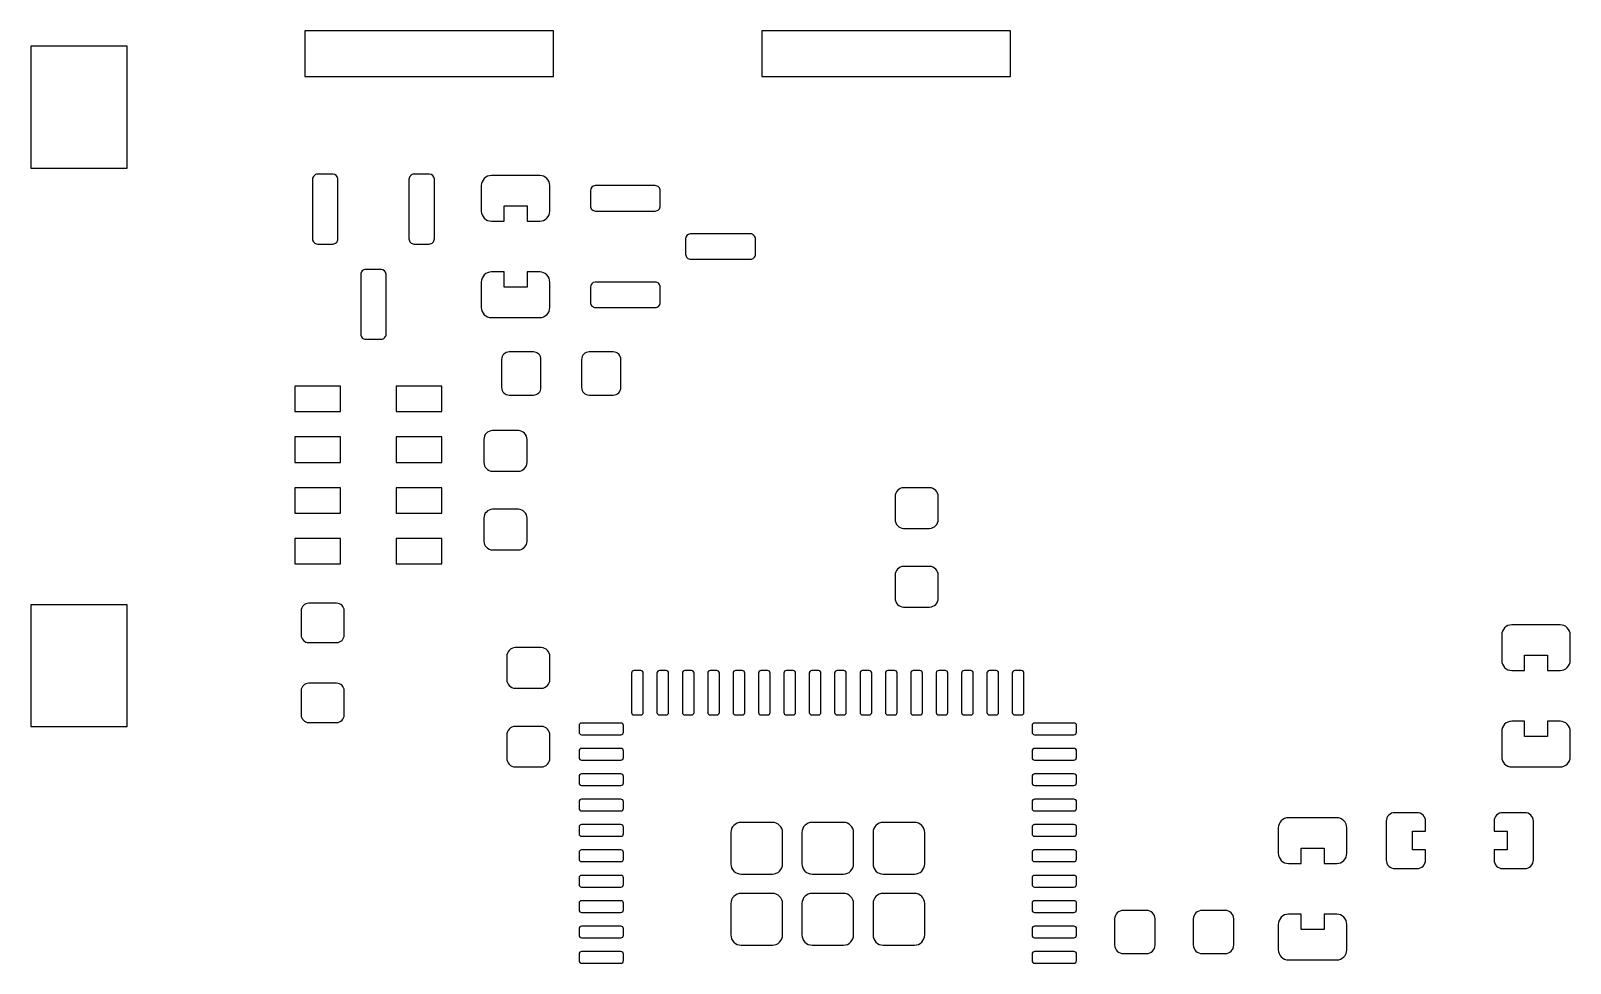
# Model space of a CAD drawing. Extents: x -210 to 210, y -160 to 160.
# Drawn here: x -142.95 to -112.62, y -95.22 to -76.85 of the extents above; entities that cross this region are included whole.
import ezdxf

# ---------------------------------------------------------------- set-up
doc = ezdxf.new("R2010")
doc.units = 0
doc.header["$MEASUREMENT"] = 0
doc.layers.get('0').update_dxf_attribs({"linetype": 'CONTINUOUS'})

msp = doc.modelspace()

# ---------------------------------------------------------------- linework, layer by layer
for points in [[(-132.65, -76.849995), (-137.55, -76.849995), (-137.55, -76.849995), (-137.55, -77.749995), (-137.55, -77.749995), (-132.65, -77.749995), (-132.65, -77.749995), (-132.65, -76.849995)], [(-123.65, -76.849995), (-128.54999, -76.849995), (-128.54999, -76.849995), (-128.54999, -77.749995), (-128.54999, -77.749995), (-123.65, -77.749995), (-123.65, -77.749995), (-123.65, -76.849995)], [(-141.05, -77.155), (-142.95, -77.155), (-142.95, -77.155), (-142.95, -79.554995), (-142.95, -79.554995), (-141.05, -79.554995), (-141.05, -79.554995), (-141.05, -77.155)], [(-136.85, -83.85), (-137.75, -83.85), (-137.75, -83.85), (-137.75, -84.35), (-137.75, -84.35), (-136.85, -84.35), (-136.85, -84.35), (-136.85, -83.85)], [(-134.85, -83.85), (-135.75, -83.85), (-135.75, -83.85), (-135.75, -84.35), (-135.75, -84.35), (-134.85, -84.35), (-134.85, -84.35), (-134.85, -83.85)], [(-136.85, -84.85), (-137.75, -84.85), (-137.75, -84.85), (-137.75, -85.35), (-137.75, -85.35), (-136.85, -85.35), (-136.85, -85.35), (-136.85, -84.85)], [(-134.85, -84.85), (-135.75, -84.85), (-135.75, -84.85), (-135.75, -85.35), (-135.75, -85.35), (-134.85, -85.35), (-134.85, -85.35), (-134.85, -84.85)], [(-136.85, -85.85), (-137.75, -85.85), (-137.75, -85.85), (-137.75, -86.35), (-137.75, -86.35), (-136.85, -86.35), (-136.85, -86.35), (-136.85, -85.85)], [(-134.85, -85.85), (-135.75, -85.85), (-135.75, -85.85), (-135.75, -86.35), (-135.75, -86.35), (-134.85, -86.35), (-134.85, -86.35), (-134.85, -85.85)], [(-136.85, -86.85), (-137.75, -86.85), (-137.75, -86.85), (-137.75, -87.35), (-137.75, -87.35), (-136.85, -87.35), (-136.85, -87.35), (-136.85, -86.85)], [(-134.85, -86.85), (-135.75, -86.85), (-135.75, -86.85), (-135.75, -87.35), (-135.75, -87.35), (-134.85, -87.35), (-134.85, -87.35), (-134.85, -86.85)], [(-141.05, -88.155), (-142.95, -88.155), (-142.95, -88.155), (-142.95, -90.555), (-142.95, -90.555), (-141.05, -90.555), (-141.05, -90.555), (-141.05, -88.155)]]:
    msp.add_lwpolyline(points)
for points in [[(-136.89999, -79.765996, 0.388478), (-136.99999, -79.674995), (-136.99999, -79.674995), (-137.3, -79.674995), (-137.3, -79.674995, 0.414743), (-137.4, -79.775), (-137.4, -79.775), (-137.4, -80.95), (-137.4, -80.95, 0.414614), (-137.3, -81.05), (-137.3, -81.05), (-136.99999, -81.05), (-136.99999, -81.05, 0.414485), (-136.89999, -80.95), (-136.89999, -80.95), (-136.89999, -79.765996)], [(-135.00001, -79.765996, 0.388494), (-135.10001, -79.674995), (-135.10001, -79.674995), (-135.4, -79.674995), (-135.4, -79.674995, 0.414643), (-135.5, -79.775), (-135.5, -79.775), (-135.5, -80.95), (-135.5, -80.95, 0.414571), (-135.4, -81.05), (-135.4, -81.05), (-135.10001, -81.05), (-135.10001, -81.05, 0.414543), (-135.00001, -80.95), (-135.00001, -80.95), (-135.00001, -79.765996)], [(-132.725, -79.899995, 0.414357), (-132.925, -79.7), (-132.925, -79.7), (-133.875, -79.7), (-133.875, -79.7, 0.4144), (-134.075, -79.899995), (-134.075, -79.899995), (-134.075, -80.399995), (-134.075, -80.399995, 0.414442), (-133.875, -80.6), (-133.875, -80.6), (-133.625, -80.6), (-133.625, -80.6), (-133.625, -80.300005), (-133.625, -80.300005), (-133.175, -80.300005), (-133.175, -80.300005), (-133.175, -80.6), (-133.175, -80.6), (-132.925, -80.6), (-132.925, -80.6, 0.414328), (-132.725, -80.399995), (-132.725, -80.399995), (-132.725, -79.899995)], [(-130.55, -80, 0.4145), (-130.65, -79.899995), (-130.65, -79.899995), (-131.834004, -79.899995), (-131.834004, -79.899995, 0.388601), (-131.925, -80), (-131.925, -80), (-131.925, -80.300005), (-131.925, -80.300005, 0.414557), (-131.825, -80.399995), (-131.825, -80.399995), (-130.65, -80.399995), (-130.65, -80.399995, 0.414471), (-130.55, -80.300005), (-130.55, -80.300005), (-130.55, -80)], [(-128.675, -80.95, 0.414557), (-128.775, -80.85), (-128.775, -80.85), (-129.959004, -80.85), (-129.959004, -80.85, 0.388621), (-130.05, -80.95), (-130.05, -80.95), (-130.05, -81.249995), (-130.05, -81.249995, 0.4146), (-129.95, -81.35), (-129.95, -81.35), (-128.775, -81.35), (-128.775, -81.35, 0.414571), (-128.675, -81.249995), (-128.675, -81.249995), (-128.675, -80.95)], [(-135.95, -81.641006, 0.38841), (-136.05, -81.55), (-136.05, -81.55), (-136.35001, -81.55), (-136.35001, -81.55, 0.414586), (-136.44999, -81.649995), (-136.44999, -81.649995), (-136.44999, -82.825), (-136.44999, -82.825, 0.414614), (-136.35001, -82.925), (-136.35001, -82.925), (-136.05, -82.925), (-136.05, -82.925, 0.414414), (-135.95, -82.825), (-135.95, -82.825), (-135.95, -81.641006)], [(-132.725, -81.8, 0.414342), (-132.925, -81.600005), (-132.925, -81.600005), (-133.175, -81.600005), (-133.175, -81.600005), (-133.175, -81.9), (-133.175, -81.9), (-133.625, -81.9), (-133.625, -81.9), (-133.625, -81.600005), (-133.625, -81.600005), (-133.875, -81.600005), (-133.875, -81.600005, 0.414464), (-134.075, -81.8), (-134.075, -81.8), (-134.075, -82.3), (-134.075, -82.3, 0.414385), (-133.875, -82.5), (-133.875, -82.5), (-132.925, -82.5), (-132.925, -82.5, 0.414342), (-132.725, -82.3), (-132.725, -82.3), (-132.725, -81.8)], [(-130.55, -81.9, 0.414514), (-130.65, -81.8), (-130.65, -81.8), (-131.834004, -81.8), (-131.834004, -81.8, 0.388613), (-131.925, -81.9), (-131.925, -81.9), (-131.925, -82.2), (-131.925, -82.2, 0.414557), (-131.825, -82.3), (-131.825, -82.3), (-130.65, -82.3), (-130.65, -82.3, 0.4145), (-130.55, -82.2), (-130.55, -82.2), (-130.55, -81.9)], [(-132.9, -83.325, 0.414137), (-133.04999, -83.175), (-133.04999, -83.175), (-133.525, -83.175), (-133.525, -83.175, 0.414252), (-133.67499, -83.325), (-133.67499, -83.325), (-133.67499, -83.875), (-133.67499, -83.875, 0.414252), (-133.525, -84.025), (-133.525, -84.025), (-133.04999, -84.025), (-133.04999, -84.025, 0.41408), (-132.9, -83.875), (-132.9, -83.875), (-132.9, -83.325)], [(-131.32501, -83.325, 0.414175), (-131.475, -83.175), (-131.475, -83.175), (-131.95001, -83.175), (-131.95001, -83.175, 0.414233), (-132.1, -83.325), (-132.1, -83.325), (-132.1, -83.875), (-132.1, -83.875, 0.414175), (-131.95001, -84.025), (-131.95001, -84.025), (-131.475, -84.025), (-131.475, -84.025, 0.414156), (-131.32501, -83.875), (-131.32501, -83.875), (-131.32501, -83.325)], [(-133.175, -84.9, 0.404375), (-133.343994, -84.725), (-133.343994, -84.725), (-133.855996, -84.725), (-133.855996, -84.725, 0.404536), (-134.02499, -84.9), (-134.02499, -84.9), (-134.02499, -85.35), (-134.02499, -85.35, 0.404457), (-133.855996, -85.525), (-133.855996, -85.525), (-133.343994, -85.525), (-133.343994, -85.525, 0.404312), (-133.175, -85.35), (-133.175, -85.35), (-133.175, -84.9)], [(-125.075, -86.025, 0.404344), (-125.244004, -85.85), (-125.244004, -85.85), (-125.755996, -85.85), (-125.755996, -85.85, 0.404458), (-125.925, -86.025), (-125.925, -86.025), (-125.925, -86.475), (-125.925, -86.475, 0.404426), (-125.755996, -86.65), (-125.755996, -86.65), (-125.244004, -86.65), (-125.244004, -86.65, 0.404313), (-125.075, -86.475), (-125.075, -86.475), (-125.075, -86.025)], [(-133.175, -86.45, 0.404359), (-133.343994, -86.275), (-133.343994, -86.275), (-133.855996, -86.275), (-133.855996, -86.275, 0.404521), (-134.02499, -86.45), (-134.02499, -86.45), (-134.02499, -86.9), (-134.02499, -86.9, 0.404441), (-133.855996, -87.075), (-133.855996, -87.075), (-133.343994, -87.075), (-133.343994, -87.075, 0.404327), (-133.175, -86.9), (-133.175, -86.9), (-133.175, -86.45)], [(-125.075, -87.575, 0.404344), (-125.244004, -87.4), (-125.244004, -87.4), (-125.755996, -87.4), (-125.755996, -87.4, 0.404458), (-125.925, -87.575), (-125.925, -87.575), (-125.925, -88.025), (-125.925, -88.025, 0.404426), (-125.755996, -88.2), (-125.755996, -88.2), (-125.244004, -88.2), (-125.244004, -88.2, 0.404313), (-125.075, -88.025), (-125.075, -88.025), (-125.075, -87.575)], [(-136.775, -88.275, 0.414175), (-136.925, -88.125), (-136.925, -88.125), (-137.475, -88.125), (-137.475, -88.125, 0.414252), (-137.62499, -88.275), (-137.62499, -88.275), (-137.62499, -88.75), (-137.62499, -88.75, 0.414233), (-137.475, -88.9), (-137.475, -88.9), (-136.925, -88.9), (-136.925, -88.9, 0.414099), (-136.775, -88.75), (-136.775, -88.75), (-136.775, -88.275)], [(-112.625, -88.75, 0.4144), (-112.825, -88.55), (-112.825, -88.55), (-113.775, -88.55), (-113.775, -88.55, 0.4144), (-113.975, -88.75), (-113.975, -88.75), (-113.975, -89.25), (-113.975, -89.25, 0.414442), (-113.775, -89.45), (-113.775, -89.45), (-113.525, -89.45), (-113.525, -89.45), (-113.525, -89.15), (-113.525, -89.15), (-113.075, -89.15), (-113.075, -89.15), (-113.075, -89.45), (-113.075, -89.45), (-112.825, -89.45), (-112.825, -89.45, 0.414371), (-112.625, -89.25), (-112.625, -89.25), (-112.625, -88.75)], [(-132.725, -89.175, 0.404423), (-132.893994, -89), (-132.893994, -89), (-133.405996, -89), (-133.405996, -89, 0.404488), (-133.57499, -89.175), (-133.57499, -89.175), (-133.57499, -89.625), (-133.57499, -89.625, 0.404474), (-133.405996, -89.8), (-133.405996, -89.8), (-132.893994, -89.8), (-132.893994, -89.8, 0.40436), (-132.725, -89.625), (-132.725, -89.625), (-132.725, -89.175)], [(-130.88501, -89.5, 0.413985), (-130.935, -89.45), (-130.935, -89.45), (-131.065, -89.45), (-131.065, -89.45, 0.414385), (-131.115, -89.5), (-131.115, -89.5), (-131.115, -90.275), (-131.115, -90.275, 0.414442), (-131.065, -90.325), (-131.065, -90.325), (-130.935, -90.325), (-130.935, -90.325, 0.414042), (-130.88501, -90.275), (-130.88501, -90.275), (-130.88501, -89.5)], [(-130.385, -89.5, 0.413985), (-130.435, -89.45), (-130.435, -89.45), (-130.565, -89.45), (-130.565, -89.45, 0.414442), (-130.615, -89.5), (-130.615, -89.5), (-130.615, -90.275), (-130.615, -90.275, 0.4145), (-130.565, -90.325), (-130.565, -90.325), (-130.435, -90.325), (-130.435, -90.325, 0.413985), (-130.385, -90.275), (-130.385, -90.275), (-130.385, -89.5)], [(-129.885, -89.5, 0.413985), (-129.935, -89.45), (-129.935, -89.45), (-130.06499, -89.45), (-130.06499, -89.45, 0.414442), (-130.115, -89.5), (-130.115, -89.5), (-130.115, -90.275), (-130.115, -90.275, 0.4145), (-130.06499, -90.325), (-130.06499, -90.325), (-129.935, -90.325), (-129.935, -90.325, 0.413985), (-129.885, -90.275), (-129.885, -90.275), (-129.885, -89.5)], [(-129.38499, -89.5, 0.414042), (-129.435, -89.45), (-129.435, -89.45), (-129.565, -89.45), (-129.565, -89.45, 0.414442), (-129.61499, -89.5), (-129.61499, -89.5), (-129.61499, -90.275), (-129.61499, -90.275, 0.4145), (-129.565, -90.325), (-129.565, -90.325), (-129.435, -90.325), (-129.435, -90.325, 0.414042), (-129.38499, -90.275), (-129.38499, -90.275), (-129.38499, -89.5)], [(-128.885, -89.5, 0.413928), (-128.93499, -89.45), (-128.93499, -89.45), (-129.06501, -89.45), (-129.06501, -89.45, 0.414328), (-129.115, -89.5), (-129.115, -89.5), (-129.115, -90.275), (-129.115, -90.275, 0.414442), (-129.06501, -90.325), (-129.06501, -90.325), (-128.93499, -90.325), (-128.93499, -90.325, 0.413928), (-128.885, -90.275), (-128.885, -90.275), (-128.885, -89.5)], [(-128.38499, -89.5, 0.413928), (-128.435, -89.45), (-128.435, -89.45), (-128.565, -89.45), (-128.565, -89.45, 0.414385), (-128.61501, -89.5), (-128.61501, -89.5), (-128.61501, -90.275), (-128.61501, -90.275, 0.414442), (-128.565, -90.325), (-128.565, -90.325), (-128.435, -90.325), (-128.435, -90.325, 0.414042), (-128.38499, -90.275), (-128.38499, -90.275), (-128.38499, -89.5)], [(-127.885, -89.5, 0.413985), (-127.93499, -89.45), (-127.93499, -89.45), (-128.06501, -89.45), (-128.06501, -89.45, 0.414328), (-128.115, -89.5), (-128.115, -89.5), (-128.115, -90.275), (-128.115, -90.275, 0.414442), (-128.06501, -90.325), (-128.06501, -90.325), (-127.93499, -90.325), (-127.93499, -90.325, 0.413928), (-127.885, -90.275), (-127.885, -90.275), (-127.885, -89.5)], [(-127.38501, -89.5, 0.414099), (-127.435, -89.45), (-127.435, -89.45), (-127.565, -89.45), (-127.565, -89.45, 0.414385), (-127.615, -89.5), (-127.615, -89.5), (-127.615, -90.275), (-127.615, -90.275, 0.414385), (-127.565, -90.325), (-127.565, -90.325), (-127.435, -90.325), (-127.435, -90.325, 0.414042), (-127.38501, -90.275), (-127.38501, -90.275), (-127.38501, -89.5)], [(-126.885, -89.5, 0.414099), (-126.93501, -89.45), (-126.93501, -89.45), (-127.065, -89.45), (-127.065, -89.45, 0.414328), (-127.115, -89.5), (-127.115, -89.5), (-127.115, -90.275), (-127.115, -90.275, 0.414328), (-127.065, -90.325), (-127.065, -90.325), (-126.93501, -90.325), (-126.93501, -90.325, 0.414042), (-126.885, -90.275), (-126.885, -90.275), (-126.885, -89.5)], [(-126.385, -89.5, 0.414042), (-126.435, -89.45), (-126.435, -89.45), (-126.56499, -89.45), (-126.56499, -89.45, 0.414442), (-126.615, -89.5), (-126.615, -89.5), (-126.615, -90.275), (-126.615, -90.275, 0.414442), (-126.56499, -90.325), (-126.56499, -90.325), (-126.435, -90.325), (-126.435, -90.325, 0.413985), (-126.385, -90.275), (-126.385, -90.275), (-126.385, -89.5)], [(-125.88499, -89.5, 0.414099), (-125.935, -89.45), (-125.935, -89.45), (-126.065, -89.45), (-126.065, -89.45, 0.414442), (-126.11499, -89.5), (-126.11499, -89.5), (-126.11499, -90.275), (-126.11499, -90.275, 0.414442), (-126.065, -90.325), (-126.065, -90.325), (-125.935, -90.325), (-125.935, -90.325, 0.414042), (-125.88499, -90.275), (-125.88499, -90.275), (-125.88499, -89.5)], [(-125.385, -89.5, 0.413985), (-125.43499, -89.45), (-125.43499, -89.45), (-125.56499, -89.45), (-125.56499, -89.45, 0.414442), (-125.615, -89.5), (-125.615, -89.5), (-125.615, -90.275), (-125.615, -90.275, 0.414442), (-125.56499, -90.325), (-125.56499, -90.325), (-125.43499, -90.325), (-125.43499, -90.325, 0.413928), (-125.385, -90.275), (-125.385, -90.275), (-125.385, -89.5)], [(-124.885, -89.5, 0.414042), (-124.935, -89.45), (-124.935, -89.45), (-125.065, -89.45), (-125.065, -89.45, 0.414385), (-125.11499, -89.5), (-125.11499, -89.5), (-125.11499, -90.275), (-125.11499, -90.275, 0.414385), (-125.065, -90.325), (-125.065, -90.325), (-124.935, -90.325), (-124.935, -90.325, 0.413985), (-124.885, -90.275), (-124.885, -90.275), (-124.885, -89.5)], [(-124.385, -89.5, 0.414042), (-124.435, -89.45), (-124.435, -89.45), (-124.565, -89.45), (-124.565, -89.45, 0.414385), (-124.615, -89.5), (-124.615, -89.5), (-124.615, -90.275), (-124.615, -90.275, 0.414385), (-124.565, -90.325), (-124.565, -90.325), (-124.435, -90.325), (-124.435, -90.325, 0.413985), (-124.385, -90.275), (-124.385, -90.275), (-124.385, -89.5)], [(-123.885, -89.5, 0.414042), (-123.935, -89.45), (-123.935, -89.45), (-124.065, -89.45), (-124.065, -89.45, 0.414385), (-124.115, -89.5), (-124.115, -89.5), (-124.115, -90.275), (-124.115, -90.275, 0.414385), (-124.065, -90.325), (-124.065, -90.325), (-123.935, -90.325), (-123.935, -90.325, 0.413985), (-123.885, -90.275), (-123.885, -90.275), (-123.885, -89.5)], [(-123.385, -89.5, 0.414042), (-123.435, -89.45), (-123.435, -89.45), (-123.565, -89.45), (-123.565, -89.45, 0.414385), (-123.615, -89.5), (-123.615, -89.5), (-123.615, -90.275), (-123.615, -90.275, 0.414385), (-123.565, -90.325), (-123.565, -90.325), (-123.435, -90.325), (-123.435, -90.325, 0.413985), (-123.385, -90.275), (-123.385, -90.275), (-123.385, -89.5)], [(-136.775, -89.85, 0.414175), (-136.925, -89.7), (-136.925, -89.7), (-137.475, -89.7), (-137.475, -89.7, 0.414252), (-137.62499, -89.85), (-137.62499, -89.85), (-137.62499, -90.325), (-137.62499, -90.325, 0.414233), (-137.475, -90.475), (-137.475, -90.475), (-136.925, -90.475), (-136.925, -90.475, 0.414099), (-136.775, -90.325), (-136.775, -90.325), (-136.775, -89.85)], [(-132.725, -90.725, 0.404423), (-132.893994, -90.55), (-132.893994, -90.55), (-133.405996, -90.55), (-133.405996, -90.55, 0.404488), (-133.57499, -90.725), (-133.57499, -90.725), (-133.57499, -91.175), (-133.57499, -91.175, 0.404474), (-133.405996, -91.35), (-133.405996, -91.35), (-132.893994, -91.35), (-132.893994, -91.35, 0.40436), (-132.725, -91.175), (-132.725, -91.175), (-132.725, -90.725)], [(-131.275, -90.535, 0.414271), (-131.32501, -90.485), (-131.32501, -90.485), (-132.1, -90.485), (-132.1, -90.485, 0.414385), (-132.14999, -90.535), (-132.14999, -90.535), (-132.14999, -90.665), (-132.14999, -90.665, 0.414328), (-132.1, -90.715), (-132.1, -90.715), (-131.32501, -90.715), (-131.32501, -90.715, 0.414214), (-131.275, -90.665), (-131.275, -90.665), (-131.275, -90.535)], [(-122.35, -90.535, 0.414271), (-122.4, -90.485), (-122.4, -90.485), (-123.175, -90.485), (-123.175, -90.485, 0.414442), (-123.225, -90.535), (-123.225, -90.535), (-123.225, -90.665), (-123.225, -90.665, 0.414156), (-123.175, -90.715), (-123.175, -90.715), (-122.4, -90.715), (-122.4, -90.715, 0.413985), (-122.35, -90.665), (-122.35, -90.665), (-122.35, -90.535)], [(-112.625, -90.65, 0.414371), (-112.825, -90.45), (-112.825, -90.45), (-113.075, -90.45), (-113.075, -90.45), (-113.075, -90.75), (-113.075, -90.75), (-113.525, -90.75), (-113.525, -90.75), (-113.525, -90.45), (-113.525, -90.45), (-113.775, -90.45), (-113.775, -90.45, 0.414442), (-113.975, -90.65), (-113.975, -90.65), (-113.975, -91.15), (-113.975, -91.15, 0.414385), (-113.775, -91.35), (-113.775, -91.35), (-112.825, -91.35), (-112.825, -91.35, 0.414385), (-112.625, -91.15), (-112.625, -91.15), (-112.625, -90.65)], [(-131.275, -91.035, 0.414271), (-131.32501, -90.985), (-131.32501, -90.985), (-132.1, -90.985), (-132.1, -90.985, 0.414385), (-132.14999, -91.035), (-132.14999, -91.035), (-132.14999, -91.165), (-132.14999, -91.165, 0.414328), (-132.1, -91.215), (-132.1, -91.215), (-131.32501, -91.215), (-131.32501, -91.215, 0.414214), (-131.275, -91.165), (-131.275, -91.165), (-131.275, -91.035)], [(-122.35, -91.035, 0.414271), (-122.4, -90.985), (-122.4, -90.985), (-123.175, -90.985), (-123.175, -90.985, 0.414442), (-123.225, -91.035), (-123.225, -91.035), (-123.225, -91.165), (-123.225, -91.165, 0.414156), (-123.175, -91.215), (-123.175, -91.215), (-122.4, -91.215), (-122.4, -91.215, 0.413985), (-122.35, -91.165), (-122.35, -91.165), (-122.35, -91.035)], [(-131.275, -91.535, 0.414271), (-131.32501, -91.485), (-131.32501, -91.485), (-132.1, -91.485), (-132.1, -91.485, 0.414385), (-132.14999, -91.535), (-132.14999, -91.535), (-132.14999, -91.665), (-132.14999, -91.665, 0.414328), (-132.1, -91.715), (-132.1, -91.715), (-131.32501, -91.715), (-131.32501, -91.715, 0.414214), (-131.275, -91.665), (-131.275, -91.665), (-131.275, -91.535)], [(-122.35, -91.535, 0.414271), (-122.4, -91.485), (-122.4, -91.485), (-123.175, -91.485), (-123.175, -91.485, 0.414442), (-123.225, -91.535), (-123.225, -91.535), (-123.225, -91.665), (-123.225, -91.665, 0.414156), (-123.175, -91.715), (-123.175, -91.715), (-122.4, -91.715), (-122.4, -91.715, 0.413928), (-122.35, -91.665), (-122.35, -91.665), (-122.35, -91.535)], [(-131.275, -92.035, 0.414214), (-131.32501, -91.985), (-131.32501, -91.985), (-132.1, -91.985), (-132.1, -91.985, 0.414328), (-132.14999, -92.035), (-132.14999, -92.035), (-132.14999, -92.165), (-132.14999, -92.165, 0.414328), (-132.1, -92.215), (-132.1, -92.215), (-131.32501, -92.215), (-131.32501, -92.215, 0.414214), (-131.275, -92.165), (-131.275, -92.165), (-131.275, -92.035)], [(-122.35, -92.035, 0.414271), (-122.4, -91.985), (-122.4, -91.985), (-123.175, -91.985), (-123.175, -91.985, 0.414385), (-123.225, -92.035), (-123.225, -92.035), (-123.225, -92.165), (-123.225, -92.165, 0.414156), (-123.175, -92.215), (-123.175, -92.215), (-122.4, -92.215), (-122.4, -92.215, 0.413928), (-122.35, -92.165), (-122.35, -92.165), (-122.35, -92.035)], [(-131.275, -92.535, 0.414271), (-131.32501, -92.485), (-131.32501, -92.485), (-132.1, -92.485), (-132.1, -92.485, 0.414385), (-132.14999, -92.535), (-132.14999, -92.535), (-132.14999, -92.665), (-132.14999, -92.665, 0.414328), (-132.1, -92.715), (-132.1, -92.715), (-131.32501, -92.715), (-131.32501, -92.715, 0.414214), (-131.275, -92.665), (-131.275, -92.665), (-131.275, -92.535)], [(-128.140996, -92.641006, 0.414643), (-128.341006, -92.440996), (-128.341006, -92.440996), (-128.959004, -92.440996), (-128.959004, -92.440996, 0.414729), (-129.159004, -92.641006), (-129.159004, -92.641006), (-129.159004, -93.259004), (-129.159004, -93.259004, 0.4147), (-128.959004, -93.459004), (-128.959004, -93.459004), (-128.341006, -93.459004), (-128.341006, -93.459004, 0.4146), (-128.140996, -93.259004), (-128.140996, -93.259004), (-128.140996, -92.641006)], [(-126.741006, -92.641006, 0.414672), (-126.940996, -92.440996), (-126.940996, -92.440996), (-127.559004, -92.440996), (-127.559004, -92.440996, 0.414743), (-127.758994, -92.641006), (-127.758994, -92.641006), (-127.758994, -93.259004), (-127.758994, -93.259004, 0.4147), (-127.559004, -93.459004), (-127.559004, -93.459004), (-126.940996, -93.459004), (-126.940996, -93.459004, 0.414557), (-126.741006, -93.259004), (-126.741006, -93.259004), (-126.741006, -92.641006)], [(-125.340996, -92.641006, 0.414657), (-125.541006, -92.440996), (-125.541006, -92.440996), (-126.158994, -92.440996), (-126.158994, -92.440996, 0.414729), (-126.359004, -92.641006), (-126.359004, -92.641006), (-126.359004, -93.259004), (-126.359004, -93.259004, 0.414715), (-126.158994, -93.459004), (-126.158994, -93.459004), (-125.541006, -93.459004), (-125.541006, -93.459004, 0.414557), (-125.340996, -93.259004), (-125.340996, -93.259004), (-125.340996, -92.641006)], [(-122.35, -92.535, 0.414271), (-122.4, -92.485), (-122.4, -92.485), (-123.175, -92.485), (-123.175, -92.485, 0.414385), (-123.225, -92.535), (-123.225, -92.535), (-123.225, -92.665), (-123.225, -92.665, 0.414156), (-123.175, -92.715), (-123.175, -92.715), (-122.4, -92.715), (-122.4, -92.715, 0.413928), (-122.35, -92.665), (-122.35, -92.665), (-122.35, -92.535)], [(-117.025, -92.55, 0.414371), (-117.225, -92.35), (-117.225, -92.35), (-118.175, -92.35), (-118.175, -92.35, 0.414428), (-118.375, -92.55), (-118.375, -92.55), (-118.375, -93.05), (-118.375, -93.05, 0.414385), (-118.175, -93.25), (-118.175, -93.25), (-117.925, -93.25), (-117.925, -93.25), (-117.925, -92.95), (-117.925, -92.95), (-117.475, -92.95), (-117.475, -92.95), (-117.475, -93.25), (-117.475, -93.25), (-117.225, -93.25), (-117.225, -93.25, 0.414328), (-117.025, -93.05), (-117.025, -93.05), (-117.025, -92.55)], [(-115.475, -92.418994, 0.415231), (-115.644004, -92.25), (-115.644004, -92.25), (-116.080996, -92.25), (-116.080996, -92.25, 0.415282), (-116.25, -92.418994), (-116.25, -92.418994), (-116.25, -93.180996), (-116.25, -93.180996, 0.415231), (-116.080996, -93.35), (-116.080996, -93.35), (-115.644004, -93.35), (-115.644004, -93.35, 0.415248), (-115.475, -93.180996), (-115.475, -93.180996), (-115.475, -92.982998), (-115.475, -92.982998), (-115.732998, -92.982998), (-115.732998, -92.982998), (-115.732998, -92.617002), (-115.732998, -92.617002), (-115.475, -92.617002), (-115.475, -92.617002), (-115.475, -92.418994)], [(-113.35, -92.418994, 0.415248), (-113.518994, -92.25), (-113.518994, -92.25), (-113.955996, -92.25), (-113.955996, -92.25, 0.415248), (-114.125, -92.418994), (-114.125, -92.418994), (-114.125, -92.617002), (-114.125, -92.617002), (-113.867002, -92.617002), (-113.867002, -92.617002), (-113.867002, -92.982998), (-113.867002, -92.982998), (-114.125, -92.982998), (-114.125, -92.982998), (-114.125, -93.180996), (-114.125, -93.180996, 0.415231), (-113.955996, -93.35), (-113.955996, -93.35), (-113.518994, -93.35), (-113.518994, -93.35, 0.415197), (-113.35, -93.180996), (-113.35, -93.180996), (-113.35, -92.418994)], [(-131.275, -93.035, 0.414328), (-131.32501, -92.985), (-131.32501, -92.985), (-132.1, -92.985), (-132.1, -92.985, 0.414443), (-132.14999, -93.035), (-132.14999, -93.035), (-132.14999, -93.165), (-132.14999, -93.165, 0.414328), (-132.1, -93.215), (-132.1, -93.215), (-131.32501, -93.215), (-131.32501, -93.215, 0.414214), (-131.275, -93.165), (-131.275, -93.165), (-131.275, -93.035)], [(-122.35, -93.035, 0.414271), (-122.4, -92.985), (-122.4, -92.985), (-123.175, -92.985), (-123.175, -92.985, 0.414385), (-123.225, -93.035), (-123.225, -93.035), (-123.225, -93.165), (-123.225, -93.165, 0.414156), (-123.175, -93.215), (-123.175, -93.215), (-122.4, -93.215), (-122.4, -93.215, 0.413985), (-122.35, -93.165), (-122.35, -93.165), (-122.35, -93.035)], [(-131.275, -93.535, 0.414328), (-131.32501, -93.485), (-131.32501, -93.485), (-132.1, -93.485), (-132.1, -93.485, 0.414443), (-132.14999, -93.535), (-132.14999, -93.535), (-132.14999, -93.665), (-132.14999, -93.665, 0.414328), (-132.1, -93.715), (-132.1, -93.715), (-131.32501, -93.715), (-131.32501, -93.715, 0.414214), (-131.275, -93.665), (-131.275, -93.665), (-131.275, -93.535)], [(-122.35, -93.535, 0.414271), (-122.4, -93.485), (-122.4, -93.485), (-123.175, -93.485), (-123.175, -93.485, 0.414385), (-123.225, -93.535), (-123.225, -93.535), (-123.225, -93.665), (-123.225, -93.665, 0.414156), (-123.175, -93.715), (-123.175, -93.715), (-122.4, -93.715), (-122.4, -93.715, 0.413985), (-122.35, -93.665), (-122.35, -93.665), (-122.35, -93.535)], [(-131.275, -94.035, 0.414328), (-131.32501, -93.985), (-131.32501, -93.985), (-132.1, -93.985), (-132.1, -93.985, 0.414443), (-132.14999, -94.035), (-132.14999, -94.035), (-132.14999, -94.165), (-132.14999, -94.165, 0.414328), (-132.1, -94.215), (-132.1, -94.215), (-131.32501, -94.215), (-131.32501, -94.215, 0.414214), (-131.275, -94.165), (-131.275, -94.165), (-131.275, -94.035)], [(-128.140996, -94.040996, 0.414672), (-128.341006, -93.841006), (-128.341006, -93.841006), (-128.959004, -93.841006), (-128.959004, -93.841006, 0.414715), (-129.159004, -94.040996), (-129.159004, -94.040996), (-129.159004, -94.659004), (-129.159004, -94.659004, 0.414672), (-128.959004, -94.858994), (-128.959004, -94.858994), (-128.341006, -94.858994), (-128.341006, -94.858994, 0.4146), (-128.140996, -94.659004), (-128.140996, -94.659004), (-128.140996, -94.040996)], [(-126.741006, -94.040996, 0.414643), (-126.940996, -93.841006), (-126.940996, -93.841006), (-127.559004, -93.841006), (-127.559004, -93.841006, 0.414715), (-127.758994, -94.040996), (-127.758994, -94.040996), (-127.758994, -94.659004), (-127.758994, -94.659004, 0.414686), (-127.559004, -94.858994), (-127.559004, -94.858994), (-126.940996, -94.858994), (-126.940996, -94.858994, 0.414557), (-126.741006, -94.659004), (-126.741006, -94.659004), (-126.741006, -94.040996)], [(-125.340996, -94.040996, 0.414629), (-125.541006, -93.841006), (-125.541006, -93.841006), (-126.158994, -93.841006), (-126.158994, -93.841006, 0.414715), (-126.359004, -94.040996), (-126.359004, -94.040996), (-126.359004, -94.659004), (-126.359004, -94.659004, 0.4147), (-126.158994, -94.858994), (-126.158994, -94.858994), (-125.541006, -94.858994), (-125.541006, -94.858994, 0.414557), (-125.340996, -94.659004), (-125.340996, -94.659004), (-125.340996, -94.040996)], [(-122.35, -94.035, 0.414271), (-122.4, -93.985), (-122.4, -93.985), (-123.175, -93.985), (-123.175, -93.985, 0.4145), (-123.225, -94.035), (-123.225, -94.035), (-123.225, -94.165), (-123.225, -94.165, 0.414156), (-123.175, -94.215), (-123.175, -94.215), (-122.4, -94.215), (-122.4, -94.215, 0.414042), (-122.35, -94.165), (-122.35, -94.165), (-122.35, -94.035)], [(-120.8, -94.343994, 0.404329), (-120.975, -94.175), (-120.975, -94.175), (-121.425, -94.175), (-121.425, -94.175, 0.404488), (-121.6, -94.343994), (-121.6, -94.343994), (-121.6, -94.856006), (-121.6, -94.856006, 0.404456), (-121.425, -95.025), (-121.425, -95.025), (-120.975, -95.025), (-120.975, -95.025, 0.404297), (-120.8, -94.856006), (-120.8, -94.856006), (-120.8, -94.343994)], [(-119.25, -94.343994, 0.404393), (-119.425, -94.175), (-119.425, -94.175), (-119.875, -94.175), (-119.875, -94.175, 0.404392), (-120.05, -94.343994), (-120.05, -94.343994), (-120.05, -94.856006), (-120.05, -94.856006, 0.404424), (-119.875, -95.025), (-119.875, -95.025), (-119.425, -95.025), (-119.425, -95.025, 0.404329), (-119.25, -94.856006), (-119.25, -94.856006), (-119.25, -94.343994)], [(-117.025, -94.45, 0.414357), (-117.225, -94.25), (-117.225, -94.25), (-117.475, -94.25), (-117.475, -94.25), (-117.475, -94.55), (-117.475, -94.55), (-117.925, -94.55), (-117.925, -94.55), (-117.925, -94.25), (-117.925, -94.25), (-118.175, -94.25), (-118.175, -94.25, 0.4144), (-118.375, -94.45), (-118.375, -94.45), (-118.375, -94.95), (-118.375, -94.95, 0.414414), (-118.175, -95.15), (-118.175, -95.15), (-117.225, -95.15), (-117.225, -95.15, 0.414342), (-117.025, -94.95), (-117.025, -94.95), (-117.025, -94.45)], [(-131.275, -94.535, 0.414271), (-131.32501, -94.485), (-131.32501, -94.485), (-132.1, -94.485), (-132.1, -94.485, 0.414443), (-132.14999, -94.535), (-132.14999, -94.535), (-132.14999, -94.665), (-132.14999, -94.665, 0.414328), (-132.1, -94.715), (-132.1, -94.715), (-131.32501, -94.715), (-131.32501, -94.715, 0.414214), (-131.275, -94.665), (-131.275, -94.665), (-131.275, -94.535)], [(-122.35, -94.535, 0.414271), (-122.4, -94.485), (-122.4, -94.485), (-123.175, -94.485), (-123.175, -94.485, 0.4145), (-123.225, -94.535), (-123.225, -94.535), (-123.225, -94.665), (-123.225, -94.665, 0.414156), (-123.175, -94.715), (-123.175, -94.715), (-122.4, -94.715), (-122.4, -94.715, 0.414042), (-122.35, -94.665), (-122.35, -94.665), (-122.35, -94.535)], [(-131.275, -95.035, 0.414271), (-131.32501, -94.985), (-131.32501, -94.985), (-132.1, -94.985), (-132.1, -94.985, 0.414443), (-132.14999, -95.035), (-132.14999, -95.035), (-132.14999, -95.165), (-132.14999, -95.165, 0.414328), (-132.1, -95.215), (-132.1, -95.215), (-131.32501, -95.215), (-131.32501, -95.215, 0.414214), (-131.275, -95.165), (-131.275, -95.165), (-131.275, -95.035)], [(-122.35, -95.035, 0.414271), (-122.4, -94.985), (-122.4, -94.985), (-123.175, -94.985), (-123.175, -94.985, 0.4145), (-123.225, -95.035), (-123.225, -95.035), (-123.225, -95.165), (-123.225, -95.165, 0.414156), (-123.175, -95.215), (-123.175, -95.215), (-122.4, -95.215), (-122.4, -95.215, 0.414042), (-122.35, -95.165), (-122.35, -95.165), (-122.35, -95.035)]]:
    msp.add_lwpolyline(points, format="xyb")

doc.saveas('drawing.dxf')
